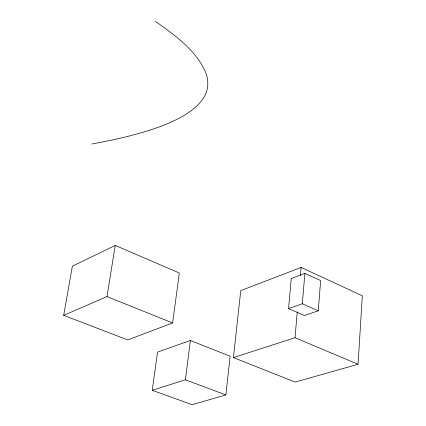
<?xml version="1.0" encoding="UTF-8"?>
<svg xmlns="http://www.w3.org/2000/svg" width="426" height="426" viewBox="0 0 426 426"><rect width="100%" height="100%" fill="white"/><g stroke="black" fill="none" stroke-linecap="round" stroke-linejoin="round"><path stroke-width="0.64" d="M358.069 364.278L362.313 295.788L301.097 267.437L240.743 290.623L233.416 357.611L295.207 382.074L358.069 364.278L295.01 337.717L233.416 357.611M318.27 310.815L320.645 280.596L304.904 273.343L291.267 278.492L288.556 308.589L304.436 315.517L318.27 310.815L302.316 303.754L288.556 308.589M302.316 303.754L304.904 273.343M295.01 337.717L297.252 311.859M300.41 275.393L301.097 267.437M225.865 394.923L230.146 356.237L190.374 340.491L157.535 352.11L152.247 390.291L192.099 404.7L225.865 394.923L185.401 379.806L152.247 390.291M185.401 379.806L190.374 340.491M172.626 322.961L179.33 272.997L115.222 245.44L72.367 266.197L63.687 315.362L127.752 339.916L172.626 322.961L106.985 296.602L63.687 315.362M106.985 296.602L115.222 245.44M91.963 143.988C116.681 139.393 141.363 133.913 164.862 124.823C179.117 118.779 193.91 111.628 203.127 98.662A90.056 49.022 10.5 0 0 206.211 73.874C196.897 50.476 175.065 35.518 155.421 21.3"/></g></svg>
